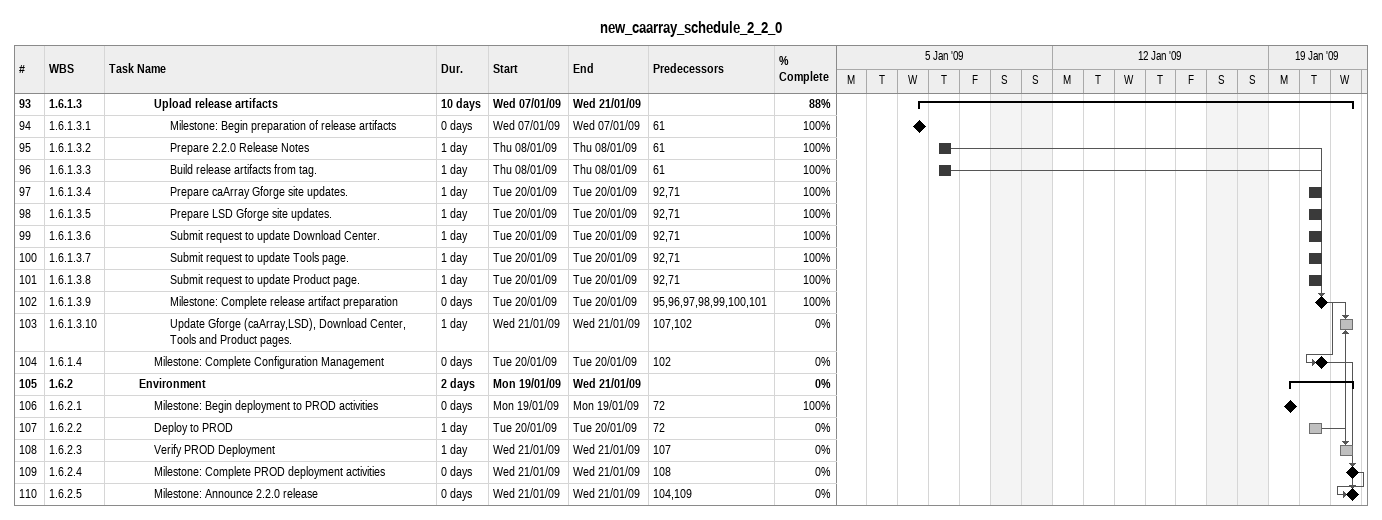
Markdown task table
new_caarray_schedule_2_2_0

| ID | WBS | Task | Duration | Start | Finish | Predecessors | % complete |
|---|---|---|---|---|---|---|---|
| 93 | 1.6.1.3 | **Upload release artifacts** | 10d | 2009-01-07 | 2009-01-21 |  | 88 |
| 94 | 1.6.1.3.1 | Milestone: Begin preparation of release artifacts | 0d | 2009-01-07 | 2009-01-07 | 61 | 100 |
| 95 | 1.6.1.3.2 | Prepare 2.2.0 Release Notes | 1d | 2009-01-08 | 2009-01-08 | 61 | 100 |
| 96 | 1.6.1.3.3 | Build release artifacts from tag. | 1d | 2009-01-08 | 2009-01-08 | 61 | 100 |
| 97 | 1.6.1.3.4 | Prepare caArray Gforge site updates. | 1d | 2009-01-20 | 2009-01-20 | 92, 71 | 100 |
| 98 | 1.6.1.3.5 | Prepare LSD Gforge site updates. | 1d | 2009-01-20 | 2009-01-20 | 92, 71 | 100 |
| 99 | 1.6.1.3.6 | Submit request to update Download Center. | 1d | 2009-01-20 | 2009-01-20 | 92, 71 | 100 |
| 100 | 1.6.1.3.7 | Submit request to update Tools page. | 1d | 2009-01-20 | 2009-01-20 | 92, 71 | 100 |
| 101 | 1.6.1.3.8 | Submit request to update Product page. | 1d | 2009-01-20 | 2009-01-20 | 92, 71 | 100 |
| 102 | 1.6.1.3.9 | Milestone: Complete release artifact preparation | 0d | 2009-01-20 | 2009-01-20 | 95, 96, 97, 98, 99, 100, 101 | 100 |
| 103 | 1.6.1.3.10 | Update Gforge (caArray,LSD), Download Center, Tools and Product pages. | 1d | 2009-01-21 | 2009-01-21 | 107, 102 | 0 |
| 104 | 1.6.1.4 | Milestone: Complete Configuration Management | 0d | 2009-01-20 | 2009-01-20 | 102 | 0 |
| 105 | 1.6.2 | **Environment** | 2d | 2009-01-19 | 2009-01-21 |  | 0 |
| 106 | 1.6.2.1 | Milestone: Begin deployment to PROD activities | 0d | 2009-01-19 | 2009-01-19 | 72 | 100 |
| 107 | 1.6.2.2 | Deploy to PROD | 1d | 2009-01-20 | 2009-01-20 | 72 | 0 |
| 108 | 1.6.2.3 | Verify PROD Deployment | 1d | 2009-01-21 | 2009-01-21 | 107 | 0 |
| 109 | 1.6.2.4 | Milestone: Complete PROD deployment activities | 0d | 2009-01-21 | 2009-01-21 | 108 | 0 |
| 110 | 1.6.2.5 | Milestone: Announce 2.2.0 release | 0d | 2009-01-21 | 2009-01-21 | 104, 109 | 0 |
